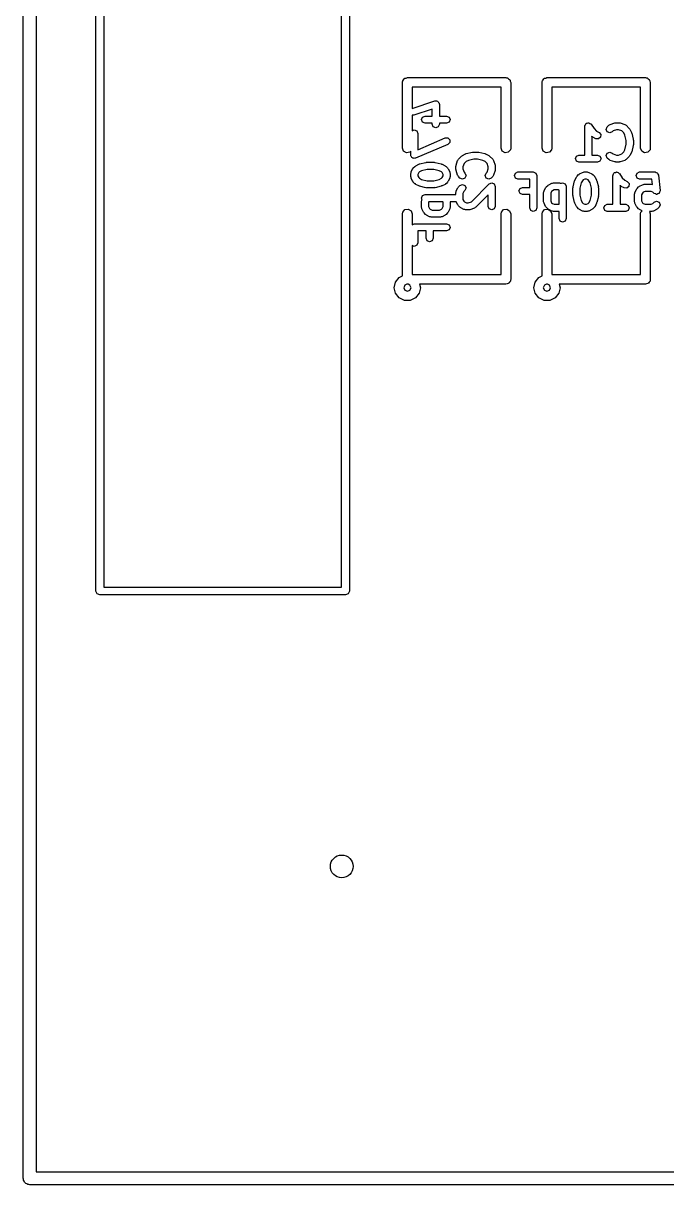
# Model space of a CAD drawing. Extents: x -0.01 to 1.59, y 0.01 to 1.19.
# Drawn here: x 0.006 to 0.398, y 0.006 to 0.714 of the extents above; entities that cross this region are included whole.
import ezdxf

# ---------------------------------------------------------------- set-up
doc = ezdxf.new("R2010")
doc.units = 0
doc.header["$MEASUREMENT"] = 0
doc.layers.add('BLACK', color=7, linetype='CONTINUOUS')

msp = doc.modelspace()

# ---------------------------------------------------------------- linework, layer by layer
at = {"layer": 'BLACK', "linetype": 'CONTINUOUS'}
for p, q in [((0.050335, 0.367717), (0.050335, 0.832283)), ((0.055059, 0.829921), (0.055059, 0.370079)), ((0.199941, 0.370079), (0.199941, 0.829921)), ((0.204665, 0.832283), (0.204665, 0.367717)), ((0.006063, 0.01), (0.006063, 0.742529)), ((0.013937, 0.742529), (0.013937, 0.013937)), ((0.237718, 0.679098), (0.238102, 0.679762)), ((0.238102, 0.679762), (0.238352, 0.679853)), ((0.238352, 0.679853), (0.238524, 0.680057)), ((0.238524, 0.680057), (0.239279, 0.68019)), ((0.239279, 0.68019), (0.24, 0.680453)), ((0.24, 0.680453), (0.3, 0.680453)), ((0.3, 0.680453), (0.300384, 0.680385)), ((0.300384, 0.680385), (0.300513, 0.680408)), ((0.300513, 0.680408), (0.300626, 0.680342)), ((0.300626, 0.680342), (0.30101, 0.680275)), ((0.30101, 0.680275), (0.301598, 0.679782)), ((0.301598, 0.679782), (0.302262, 0.679398)), ((0.302262, 0.679398), (0.302353, 0.679148)), ((0.322718, 0.679098), (0.323102, 0.679762)), ((0.323102, 0.679762), (0.323352, 0.679853)), ((0.323352, 0.679853), (0.323524, 0.680057)), ((0.323524, 0.680057), (0.324279, 0.68019)), ((0.324279, 0.68019), (0.325, 0.680453)), ((0.325, 0.680453), (0.385, 0.680453)), ((0.385, 0.680453), (0.385384, 0.680385)), ((0.385384, 0.680385), (0.385513, 0.680408)), ((0.385513, 0.680408), (0.385626, 0.680342)), ((0.385626, 0.680342), (0.38601, 0.680275)), ((0.38601, 0.680275), (0.386598, 0.679782)), ((0.386598, 0.679782), (0.387262, 0.679398)), ((0.387262, 0.679398), (0.387353, 0.679148)), ((0.237047, 0.6775), (0.237115, 0.677884)), ((0.237047, 0.6375), (0.237047, 0.6775)), ((0.237092, 0.678013), (0.237158, 0.678126)), ((0.237115, 0.677884), (0.237092, 0.678013)), ((0.237158, 0.678126), (0.237225, 0.67851)), ((0.237225, 0.67851), (0.237718, 0.679098)), ((0.297047, 0.674547), (0.242953, 0.674547)), ((0.242953, 0.674547), (0.242953, 0.661721)), ((0.297047, 0.6375), (0.297047, 0.674547)), ((0.302353, 0.679148), (0.302557, 0.678976)), ((0.302557, 0.678976), (0.30269, 0.678221)), ((0.30269, 0.678221), (0.302953, 0.6775)), ((0.302953, 0.6775), (0.302953, 0.6375)), ((0.322047, 0.6775), (0.322115, 0.677884)), ((0.322047, 0.6375), (0.322047, 0.6775)), ((0.322092, 0.678013), (0.322158, 0.678126)), ((0.322115, 0.677884), (0.322092, 0.678013)), ((0.322158, 0.678126), (0.322225, 0.67851)), ((0.322225, 0.67851), (0.322718, 0.679098)), ((0.382047, 0.674547), (0.327953, 0.674547)), ((0.327953, 0.674547), (0.327953, 0.6375)), ((0.382047, 0.6375), (0.382047, 0.674547)), ((0.387353, 0.679148), (0.387557, 0.678976)), ((0.387557, 0.678976), (0.38769, 0.678221)), ((0.38769, 0.678221), (0.387953, 0.6775)), ((0.387953, 0.6775), (0.387953, 0.6375)), ((0.242953, 0.661721), (0.256643, 0.666285)), ((0.256643, 0.666285), (0.256996, 0.66626)), ((0.256996, 0.66626), (0.257323, 0.666395)), ((0.257323, 0.666395), (0.257786, 0.666204)), ((0.257786, 0.666204), (0.258285, 0.666168)), ((0.258285, 0.666168), (0.258517, 0.665901)), ((0.258517, 0.665901), (0.258844, 0.665766)), ((0.258844, 0.665766), (0.259035, 0.665303)), ((0.259035, 0.665303), (0.259363, 0.664925)), ((0.255173, 0.661262), (0.243932, 0.657515)), ((0.255173, 0.657014), (0.255173, 0.661262)), ((0.259363, 0.664925), (0.259338, 0.664572)), ((0.259338, 0.664572), (0.259473, 0.664245)), ((0.259473, 0.664245), (0.259473, 0.657014)), ((0.243932, 0.657515), (0.242953, 0.657585)), ((0.242953, 0.657585), (0.242953, 0.648059)), ((0.248607, 0.654864), (0.249236, 0.656385)), ((0.249236, 0.653344), (0.248607, 0.654864)), ((0.249236, 0.656385), (0.250757, 0.657014)), ((0.250757, 0.652714), (0.249236, 0.653344)), ((0.250757, 0.657014), (0.255173, 0.657014)), ((0.255173, 0.652714), (0.250757, 0.652714)), ((0.255173, 0.65205), (0.255173, 0.652714)), ((0.255803, 0.65053), (0.255173, 0.65205)), ((0.259473, 0.65205), (0.258844, 0.65053)), ((0.259473, 0.657014), (0.26389, 0.657014)), ((0.26389, 0.652714), (0.259473, 0.652714)), ((0.259473, 0.652714), (0.259473, 0.65205)), ((0.26389, 0.657014), (0.26541, 0.656385)), ((0.26541, 0.653344), (0.26389, 0.652714)), ((0.26541, 0.656385), (0.26604, 0.654864)), ((0.26604, 0.654864), (0.26541, 0.653344)), ((0.348, 0.65081), (0.348085, 0.651015)), ((0.348042, 0.651232), (0.34839, 0.651752)), ((0.348085, 0.651015), (0.348042, 0.651232)), ((0.34839, 0.651752), (0.34863, 0.65233)), ((0.34863, 0.65233), (0.348834, 0.652415)), ((0.348834, 0.652415), (0.348957, 0.652599)), ((0.348957, 0.652599), (0.349571, 0.65272)), ((0.349571, 0.65272), (0.35015, 0.65296)), ((0.35015, 0.65296), (0.350354, 0.652875)), ((0.350354, 0.652875), (0.350572, 0.652918)), ((0.350572, 0.652918), (0.351092, 0.65257)), ((0.351092, 0.65257), (0.35167, 0.65233)), ((0.35167, 0.65233), (0.351755, 0.652126)), ((0.351755, 0.652126), (0.351939, 0.652003)), ((0.351939, 0.652003), (0.353697, 0.649365)), ((0.361763, 0.650454), (0.362701, 0.651392)), ((0.362701, 0.651392), (0.363163, 0.651584)), ((0.363163, 0.651584), (0.363541, 0.651912)), ((0.363541, 0.651912), (0.366356, 0.65285)), ((0.366356, 0.65285), (0.366709, 0.652825)), ((0.366709, 0.652825), (0.367036, 0.65296)), ((0.367036, 0.65296), (0.368912, 0.65296)), ((0.368912, 0.65296), (0.369239, 0.652825)), ((0.369239, 0.652825), (0.369592, 0.65285)), ((0.369592, 0.65285), (0.372406, 0.651912)), ((0.372406, 0.651912), (0.372784, 0.651584)), ((0.372784, 0.651584), (0.373246, 0.651392)), ((0.373246, 0.651392), (0.375123, 0.649516)), ((0.242953, 0.648059), (0.24419, 0.648571)), ((0.24419, 0.648571), (0.24571, 0.647942)), ((0.24571, 0.647942), (0.24634, 0.646421)), ((0.24634, 0.646421), (0.24634, 0.636549)), ((0.257323, 0.6499), (0.255803, 0.65053)), ((0.258844, 0.65053), (0.257323, 0.6499)), ((0.348, 0.63326), (0.348, 0.65081)), ((0.352382, 0.644599), (0.3523, 0.644681)), ((0.3523, 0.644681), (0.3523, 0.63326)), ((0.352709, 0.644464), (0.352382, 0.644599)), ((0.352941, 0.644197), (0.352709, 0.644464)), ((0.354817, 0.643258), (0.352941, 0.644197)), ((0.353697, 0.649365), (0.355176, 0.647887)), ((0.355176, 0.647887), (0.35674, 0.647104)), ((0.357702, 0.64422), (0.356458, 0.643142)), ((0.35674, 0.647104), (0.357818, 0.645861)), ((0.357818, 0.645861), (0.357702, 0.64422)), ((0.361133, 0.648934), (0.361763, 0.650454)), ((0.361763, 0.647414), (0.361133, 0.648934)), ((0.363283, 0.646784), (0.361763, 0.647414)), ((0.364804, 0.647414), (0.363283, 0.646784)), ((0.365383, 0.647993), (0.364804, 0.647414)), ((0.367385, 0.64866), (0.365383, 0.647993)), ((0.368563, 0.64866), (0.367385, 0.64866)), ((0.370565, 0.647993), (0.368563, 0.64866)), ((0.371835, 0.646722), (0.370565, 0.647993)), ((0.372512, 0.645369), (0.371835, 0.646722)), ((0.373329, 0.642102), (0.372512, 0.645369)), ((0.375123, 0.649516), (0.375258, 0.649189)), ((0.375258, 0.649189), (0.375525, 0.648957)), ((0.375525, 0.648957), (0.376463, 0.647081)), ((0.376463, 0.647081), (0.376481, 0.646837)), ((0.376481, 0.646837), (0.376626, 0.646641)), ((0.376626, 0.646641), (0.377564, 0.642889)), ((0.237738, 0.635602), (0.237047, 0.6375)), ((0.264737, 0.639755), (0.245037, 0.631312)), ((0.24634, 0.636549), (0.263043, 0.643707)), ((0.263043, 0.643707), (0.264688, 0.643727)), ((0.264688, 0.643727), (0.265866, 0.642578)), ((0.265886, 0.640932), (0.264737, 0.639755)), ((0.265866, 0.642578), (0.265886, 0.640932)), ((0.297738, 0.635602), (0.297047, 0.6375)), ((0.302953, 0.6375), (0.302775, 0.63649)), ((0.322738, 0.635602), (0.322047, 0.6375)), ((0.327953, 0.6375), (0.327775, 0.63649)), ((0.356458, 0.643142), (0.354817, 0.643258)), ((0.372512, 0.636551), (0.373329, 0.639818)), ((0.373329, 0.639818), (0.373329, 0.642102)), ((0.377564, 0.639031), (0.376626, 0.635279)), ((0.377564, 0.642889), (0.377524, 0.642619)), ((0.377524, 0.642619), (0.377629, 0.642367)), ((0.377629, 0.639553), (0.377524, 0.639301)), ((0.377524, 0.639301), (0.377564, 0.639031)), ((0.377629, 0.642367), (0.377629, 0.639553)), ((0.382738, 0.635602), (0.382047, 0.6375)), ((0.387953, 0.6375), (0.387775, 0.63649)), ((0.239487, 0.634592), (0.237738, 0.635602)), ((0.241476, 0.634943), (0.239487, 0.634592)), ((0.24204, 0.635614), (0.241476, 0.634943)), ((0.24204, 0.633288), (0.24204, 0.635614)), ((0.242208, 0.632881), (0.24204, 0.633288)), ((0.242214, 0.632441), (0.242208, 0.632881)), ((0.242511, 0.632151), (0.242214, 0.632441)), ((0.24267, 0.631768), (0.242511, 0.632151)), ((0.243076, 0.631599), (0.24267, 0.631768)), ((0.243391, 0.631292), (0.243076, 0.631599)), ((0.243806, 0.631297), (0.243391, 0.631292)), ((0.24419, 0.631138), (0.243806, 0.631297)), ((0.244597, 0.631307), (0.24419, 0.631138)), ((0.245037, 0.631312), (0.244597, 0.631307)), ((0.26965, 0.627092), (0.270588, 0.629906)), ((0.270588, 0.629906), (0.270916, 0.630284)), ((0.270916, 0.630284), (0.271108, 0.630746)), ((0.271108, 0.630746), (0.272984, 0.632623)), ((0.272984, 0.632623), (0.273311, 0.632758)), ((0.273311, 0.632758), (0.273543, 0.633025)), ((0.273543, 0.633025), (0.275419, 0.633964)), ((0.275419, 0.633964), (0.275663, 0.633981)), ((0.275663, 0.633981), (0.275859, 0.634126)), ((0.277131, 0.630012), (0.275778, 0.629335)), ((0.275859, 0.634126), (0.279611, 0.635064)), ((0.280398, 0.630829), (0.277131, 0.630012)), ((0.279611, 0.635064), (0.279881, 0.635024)), ((0.279881, 0.635024), (0.280133, 0.635129)), ((0.280133, 0.635129), (0.282947, 0.635129)), ((0.282683, 0.630829), (0.280398, 0.630829)), ((0.285949, 0.630012), (0.282683, 0.630829)), ((0.282947, 0.635129), (0.283199, 0.635024)), ((0.283199, 0.635024), (0.283469, 0.635064)), ((0.283469, 0.635064), (0.287221, 0.634126)), ((0.287302, 0.629335), (0.285949, 0.630012)), ((0.287221, 0.634126), (0.287417, 0.633981)), ((0.287417, 0.633981), (0.287661, 0.633964)), ((0.287661, 0.633964), (0.289537, 0.633025)), ((0.289537, 0.633025), (0.289769, 0.632758)), ((0.289769, 0.632758), (0.290096, 0.632623)), ((0.290096, 0.632623), (0.291972, 0.630747)), ((0.291972, 0.630747), (0.292164, 0.630284)), ((0.292164, 0.630284), (0.292492, 0.629906)), ((0.292492, 0.629906), (0.29343, 0.627092)), ((0.299487, 0.634592), (0.297738, 0.635602)), ((0.301476, 0.634943), (0.299487, 0.634592)), ((0.302775, 0.63649), (0.301476, 0.634943)), ((0.324487, 0.634592), (0.322738, 0.635602)), ((0.326476, 0.634943), (0.324487, 0.634592)), ((0.327775, 0.63649), (0.326476, 0.634943)), ((0.342371, 0.63111), (0.343001, 0.63263)), ((0.343001, 0.62959), (0.342371, 0.63111)), ((0.343001, 0.63263), (0.344521, 0.63326)), ((0.344521, 0.63326), (0.348, 0.63326)), ((0.3523, 0.63326), (0.355779, 0.63326)), ((0.355779, 0.63326), (0.357299, 0.63263)), ((0.357299, 0.63263), (0.357929, 0.63111)), ((0.357929, 0.63111), (0.357299, 0.62959)), ((0.361133, 0.632986), (0.361763, 0.634506)), ((0.361763, 0.631466), (0.361133, 0.632986)), ((0.361763, 0.634506), (0.363283, 0.635136)), ((0.362701, 0.630528), (0.361763, 0.631466)), ((0.363163, 0.630336), (0.362701, 0.630528)), ((0.363542, 0.630008), (0.363163, 0.630336)), ((0.363283, 0.635136), (0.364804, 0.634506)), ((0.366356, 0.62907), (0.363542, 0.630008)), ((0.364804, 0.634506), (0.365383, 0.633927)), ((0.365383, 0.633927), (0.367385, 0.63326)), ((0.367385, 0.63326), (0.368563, 0.63326)), ((0.368563, 0.63326), (0.370565, 0.633927)), ((0.372406, 0.630008), (0.369592, 0.62907)), ((0.370565, 0.633927), (0.371835, 0.635198)), ((0.371835, 0.635198), (0.372512, 0.636551)), ((0.372784, 0.630336), (0.372406, 0.630008)), ((0.373246, 0.630528), (0.372784, 0.630336)), ((0.375123, 0.632404), (0.373246, 0.630528)), ((0.375258, 0.632731), (0.375123, 0.632404)), ((0.375525, 0.632963), (0.375258, 0.632731)), ((0.376463, 0.634839), (0.375525, 0.632963)), ((0.376481, 0.635083), (0.376463, 0.634839)), ((0.376626, 0.635279), (0.376481, 0.635083)), ((0.384487, 0.634592), (0.382738, 0.635602)), ((0.386476, 0.634943), (0.384487, 0.634592)), ((0.387775, 0.63649), (0.386476, 0.634943)), ((0.242231, 0.622493), (0.242267, 0.622993)), ((0.242267, 0.622993), (0.243205, 0.624869)), ((0.243205, 0.624869), (0.243472, 0.625101)), ((0.243472, 0.625101), (0.243608, 0.625427)), ((0.243608, 0.625427), (0.244546, 0.626366)), ((0.244546, 0.626366), (0.244873, 0.626501)), ((0.244873, 0.626501), (0.245105, 0.626768)), ((0.245105, 0.626768), (0.246981, 0.627706)), ((0.246895, 0.622634), (0.24634, 0.621523)), ((0.24734, 0.623078), (0.246895, 0.622634)), ((0.246981, 0.627706), (0.247225, 0.627724)), ((0.247225, 0.627724), (0.247421, 0.627869)), ((0.248693, 0.623755), (0.24734, 0.623078)), ((0.247421, 0.627869), (0.251173, 0.628807)), ((0.251959, 0.624571), (0.248693, 0.623755)), ((0.251173, 0.628807), (0.251443, 0.628767)), ((0.251443, 0.628767), (0.251695, 0.628871)), ((0.251695, 0.628871), (0.256385, 0.628871)), ((0.256121, 0.624571), (0.251959, 0.624571)), ((0.259387, 0.623755), (0.256121, 0.624571)), ((0.256385, 0.628871), (0.256637, 0.628767)), ((0.256637, 0.628767), (0.256907, 0.628807)), ((0.256907, 0.628807), (0.260659, 0.627869)), ((0.26074, 0.623078), (0.259387, 0.623755)), ((0.260659, 0.627869), (0.260855, 0.627724)), ((0.261185, 0.622634), (0.26074, 0.623078)), ((0.260855, 0.627724), (0.261099, 0.627706)), ((0.261099, 0.627706), (0.262975, 0.626768)), ((0.26174, 0.621523), (0.261185, 0.622634)), ((0.262975, 0.626768), (0.263207, 0.626501)), ((0.263207, 0.626501), (0.263534, 0.626366)), ((0.263534, 0.626366), (0.264472, 0.625427)), ((0.264472, 0.625427), (0.264608, 0.625101)), ((0.264608, 0.625101), (0.264875, 0.624869)), ((0.264875, 0.624869), (0.265813, 0.622992)), ((0.265813, 0.622992), (0.265848, 0.622493)), ((0.26954, 0.626412), (0.269675, 0.626739)), ((0.26954, 0.624536), (0.26954, 0.626412)), ((0.269675, 0.624209), (0.26954, 0.624536)), ((0.269675, 0.626739), (0.26965, 0.627092)), ((0.26965, 0.623856), (0.269675, 0.624209)), ((0.270588, 0.621042), (0.26965, 0.623856)), ((0.274507, 0.628065), (0.27384, 0.626063)), ((0.27384, 0.626063), (0.27384, 0.624885)), ((0.27384, 0.624885), (0.274507, 0.622883)), ((0.275778, 0.629335), (0.274507, 0.628065)), ((0.274507, 0.622883), (0.275086, 0.622304)), ((0.288573, 0.628065), (0.287302, 0.629335)), ((0.287994, 0.622304), (0.288573, 0.622883)), ((0.28924, 0.626063), (0.288573, 0.628065)), ((0.288573, 0.622883), (0.28924, 0.624885)), ((0.28924, 0.624885), (0.28924, 0.626063)), ((0.29343, 0.623856), (0.292492, 0.621042)), ((0.29343, 0.627092), (0.293405, 0.626739)), ((0.293405, 0.626739), (0.29354, 0.626412)), ((0.29354, 0.624536), (0.293405, 0.624209)), ((0.293405, 0.624209), (0.29343, 0.623856)), ((0.29354, 0.626412), (0.29354, 0.624536)), ((0.305796, 0.62233), (0.307317, 0.62296)), ((0.307317, 0.62296), (0.316698, 0.62296)), ((0.316698, 0.62296), (0.318218, 0.62233)), ((0.344521, 0.62896), (0.343001, 0.62959)), ((0.35015, 0.62896), (0.344521, 0.62896)), ((0.344817, 0.621795), (0.346693, 0.622733)), ((0.346693, 0.622733), (0.347192, 0.622769)), ((0.347192, 0.622769), (0.347655, 0.62296)), ((0.347655, 0.62296), (0.349531, 0.62296)), ((0.349531, 0.62296), (0.349993, 0.622769)), ((0.349993, 0.622769), (0.350492, 0.622733)), ((0.355779, 0.62896), (0.35015, 0.62896)), ((0.350492, 0.622733), (0.352369, 0.621795)), ((0.357299, 0.62959), (0.355779, 0.62896)), ((0.366162, 0.622599), (0.366776, 0.62272)), ((0.366709, 0.629095), (0.366356, 0.62907)), ((0.367036, 0.62896), (0.366709, 0.629095)), ((0.366776, 0.62272), (0.367355, 0.62296)), ((0.368912, 0.62896), (0.367036, 0.62896)), ((0.367355, 0.62296), (0.367559, 0.622875)), ((0.367559, 0.622875), (0.367776, 0.622918)), ((0.367776, 0.622918), (0.368296, 0.62257)), ((0.369239, 0.629095), (0.368912, 0.62896)), ((0.369592, 0.62907), (0.369239, 0.629095)), ((0.379906, 0.62233), (0.381426, 0.62296)), ((0.381426, 0.62296), (0.390807, 0.62296)), ((0.390807, 0.62296), (0.391476, 0.622683)), ((0.391476, 0.622683), (0.392169, 0.622474)), ((0.24204, 0.622031), (0.242231, 0.622493)), ((0.24204, 0.620155), (0.24204, 0.622031)), ((0.242231, 0.619692), (0.24204, 0.620155)), ((0.242267, 0.619193), (0.242231, 0.619692)), ((0.243205, 0.617317), (0.242267, 0.619193)), ((0.243472, 0.617085), (0.243205, 0.617317)), ((0.243608, 0.616758), (0.243472, 0.617085)), ((0.244546, 0.61582), (0.243608, 0.616758)), ((0.244873, 0.615685), (0.244546, 0.61582)), ((0.245105, 0.615417), (0.244873, 0.615685)), ((0.24634, 0.621523), (0.24634, 0.620662)), ((0.24634, 0.620662), (0.246895, 0.619552)), ((0.246895, 0.619552), (0.24734, 0.619108)), ((0.24734, 0.619108), (0.248693, 0.618431)), ((0.248693, 0.618431), (0.251959, 0.617614)), ((0.251959, 0.617614), (0.25612, 0.617614)), ((0.25612, 0.617614), (0.259387, 0.618431)), ((0.259387, 0.618431), (0.26074, 0.619108)), ((0.26074, 0.619108), (0.261185, 0.619552)), ((0.261185, 0.619552), (0.26174, 0.620662)), ((0.26174, 0.620662), (0.26174, 0.621523)), ((0.263207, 0.615685), (0.262975, 0.615417)), ((0.263534, 0.61582), (0.263207, 0.615685)), ((0.264472, 0.616758), (0.263534, 0.61582)), ((0.264608, 0.617085), (0.264472, 0.616758)), ((0.264875, 0.617317), (0.264608, 0.617085)), ((0.265813, 0.619193), (0.264875, 0.617317)), ((0.265848, 0.619692), (0.265813, 0.619193)), ((0.265848, 0.622493), (0.26604, 0.622031)), ((0.26604, 0.620155), (0.265848, 0.619692)), ((0.26604, 0.622031), (0.26604, 0.620155)), ((0.270916, 0.620664), (0.270588, 0.621042)), ((0.271108, 0.620201), (0.270916, 0.620664)), ((0.272046, 0.619263), (0.271108, 0.620201)), ((0.273566, 0.618633), (0.272046, 0.619263)), ((0.275086, 0.619263), (0.273566, 0.618633)), ((0.275086, 0.622304), (0.275716, 0.620783)), ((0.275716, 0.620783), (0.275086, 0.619263)), ((0.278971, 0.604839), (0.28987, 0.615737)), ((0.287364, 0.620783), (0.287994, 0.622304)), ((0.287994, 0.619263), (0.287364, 0.620783)), ((0.289514, 0.618633), (0.287994, 0.619263)), ((0.291034, 0.619263), (0.289514, 0.618633)), ((0.28987, 0.615737), (0.29139, 0.616367)), ((0.291972, 0.620201), (0.291034, 0.619263)), ((0.29139, 0.616367), (0.29291, 0.615737)), ((0.292164, 0.620664), (0.291972, 0.620201)), ((0.292492, 0.621042), (0.292164, 0.620664)), ((0.29291, 0.615737), (0.29354, 0.614217)), ((0.305167, 0.62081), (0.305796, 0.62233)), ((0.305796, 0.61929), (0.305167, 0.62081)), ((0.307317, 0.61866), (0.305796, 0.61929)), ((0.314548, 0.61866), (0.307317, 0.61866)), ((0.314548, 0.613579), (0.314548, 0.61866)), ((0.318218, 0.62233), (0.318848, 0.62081)), ((0.318848, 0.62081), (0.318848, 0.60111)), ((0.326055, 0.615228), (0.327931, 0.616166)), ((0.327931, 0.616166), (0.328431, 0.616202)), ((0.328431, 0.616202), (0.328893, 0.616393)), ((0.328893, 0.616393), (0.332645, 0.616393)), ((0.332645, 0.616393), (0.333108, 0.616202)), ((0.333108, 0.616202), (0.333607, 0.616166)), ((0.333607, 0.616166), (0.333773, 0.616083)), ((0.333773, 0.616083), (0.334521, 0.616393)), ((0.334521, 0.616393), (0.336042, 0.615764)), ((0.336042, 0.615764), (0.336671, 0.614243)), ((0.340878, 0.613827), (0.341817, 0.617579)), ((0.341817, 0.617579), (0.341962, 0.617775)), ((0.341962, 0.617775), (0.341979, 0.618019)), ((0.341979, 0.618019), (0.342917, 0.619895)), ((0.342917, 0.619895), (0.343185, 0.620127)), ((0.343185, 0.620127), (0.34332, 0.620454)), ((0.34332, 0.620454), (0.344258, 0.621392)), ((0.344258, 0.621392), (0.344585, 0.621528)), ((0.344585, 0.621528), (0.344817, 0.621795)), ((0.345931, 0.616307), (0.345114, 0.613041)), ((0.346607, 0.61766), (0.345931, 0.616307)), ((0.347052, 0.618105), (0.346607, 0.61766)), ((0.348162, 0.61866), (0.347052, 0.618105)), ((0.349023, 0.61866), (0.348162, 0.61866)), ((0.350134, 0.618105), (0.349023, 0.61866)), ((0.350578, 0.61766), (0.350134, 0.618105)), ((0.351255, 0.616307), (0.350578, 0.61766)), ((0.352071, 0.613041), (0.351255, 0.616307)), ((0.352369, 0.621795), (0.3526, 0.621528)), ((0.3526, 0.621528), (0.352927, 0.621392)), ((0.352927, 0.621392), (0.353865, 0.620454)), ((0.353865, 0.620454), (0.354001, 0.620127)), ((0.354001, 0.620127), (0.354268, 0.619895)), ((0.354268, 0.619895), (0.355206, 0.618019)), ((0.355206, 0.618019), (0.355224, 0.617775)), ((0.355224, 0.617775), (0.355369, 0.617579)), ((0.355369, 0.617579), (0.356307, 0.613827)), ((0.365205, 0.62081), (0.365289, 0.621015)), ((0.365205, 0.60326), (0.365205, 0.62081)), ((0.365246, 0.621232), (0.365595, 0.621752)), ((0.365289, 0.621015), (0.365246, 0.621232)), ((0.365595, 0.621752), (0.365834, 0.62233)), ((0.365834, 0.62233), (0.366039, 0.622415)), ((0.366039, 0.622415), (0.366162, 0.622599)), ((0.368296, 0.62257), (0.368875, 0.62233)), ((0.368875, 0.62233), (0.36896, 0.622126)), ((0.36896, 0.622126), (0.369144, 0.622003)), ((0.369144, 0.622003), (0.370902, 0.619365)), ((0.370902, 0.619365), (0.372381, 0.617887)), ((0.372381, 0.617887), (0.373945, 0.617104)), ((0.373945, 0.617104), (0.375023, 0.615861)), ((0.375023, 0.615861), (0.374906, 0.61422)), ((0.379276, 0.62081), (0.379906, 0.62233)), ((0.379906, 0.61929), (0.379276, 0.62081)), ((0.381426, 0.61866), (0.379906, 0.61929)), ((0.388861, 0.61866), (0.381426, 0.61866)), ((0.389193, 0.615347), (0.388861, 0.61866)), ((0.392169, 0.622474), (0.392222, 0.622374)), ((0.392222, 0.622374), (0.392327, 0.62233)), ((0.392327, 0.62233), (0.392604, 0.621662)), ((0.392604, 0.621662), (0.392946, 0.621024)), ((0.392946, 0.621024), (0.393885, 0.611643)), ((0.246981, 0.614479), (0.245105, 0.615417)), ((0.247225, 0.614462), (0.246981, 0.614479)), ((0.247421, 0.614317), (0.247225, 0.614462)), ((0.251173, 0.613379), (0.247421, 0.614317)), ((0.248607, 0.607021), (0.249236, 0.608542)), ((0.249236, 0.608542), (0.250757, 0.609171)), ((0.250757, 0.609171), (0.26954, 0.609171)), ((0.251443, 0.613419), (0.251173, 0.613379)), ((0.251695, 0.613314), (0.251443, 0.613419)), ((0.256385, 0.613314), (0.251695, 0.613314)), ((0.256637, 0.613419), (0.256385, 0.613314)), ((0.256907, 0.613379), (0.256637, 0.613419)), ((0.260659, 0.614317), (0.256907, 0.613379)), ((0.260855, 0.614462), (0.260659, 0.614317)), ((0.261099, 0.614479), (0.260855, 0.614462)), ((0.262975, 0.615417), (0.261099, 0.614479)), ((0.26954, 0.610464), (0.269731, 0.610927)), ((0.26954, 0.609171), (0.26954, 0.610464)), ((0.269731, 0.610927), (0.269767, 0.611426)), ((0.269767, 0.611426), (0.270705, 0.613302)), ((0.270705, 0.613302), (0.270972, 0.613534)), ((0.270972, 0.613534), (0.271108, 0.613861)), ((0.271108, 0.613861), (0.272046, 0.614799)), ((0.272046, 0.614799), (0.273566, 0.615429)), ((0.273566, 0.615429), (0.275086, 0.614799)), ((0.274395, 0.611067), (0.27384, 0.609957)), ((0.27384, 0.609957), (0.27384, 0.606281)), ((0.275086, 0.611758), (0.274395, 0.611067)), ((0.275086, 0.614799), (0.275716, 0.613279)), ((0.275716, 0.613279), (0.275086, 0.611758)), ((0.28924, 0.609026), (0.281653, 0.601439)), ((0.28924, 0.602021), (0.28924, 0.609026)), ((0.29354, 0.614217), (0.29354, 0.602021)), ((0.307981, 0.611429), (0.308611, 0.612949)), ((0.308611, 0.609909), (0.307981, 0.611429)), ((0.308611, 0.612949), (0.310131, 0.613579)), ((0.310131, 0.609279), (0.308611, 0.609909)), ((0.310131, 0.613579), (0.314548, 0.613579)), ((0.314548, 0.609279), (0.310131, 0.609279)), ((0.314548, 0.60111), (0.314548, 0.609279)), ((0.32299, 0.610491), (0.323182, 0.610953)), ((0.32299, 0.604862), (0.32299, 0.610491)), ((0.323182, 0.610953), (0.323217, 0.611453)), ((0.323217, 0.611453), (0.324156, 0.613329)), ((0.324156, 0.613329), (0.324423, 0.613561)), ((0.324423, 0.613561), (0.324558, 0.613887)), ((0.324558, 0.613887), (0.325496, 0.614826)), ((0.325496, 0.614826), (0.325823, 0.614961)), ((0.325823, 0.614961), (0.326055, 0.615228)), ((0.327846, 0.611094), (0.32729, 0.609983)), ((0.32729, 0.609983), (0.32729, 0.60537)), ((0.32829, 0.611538), (0.327846, 0.611094)), ((0.3294, 0.612093), (0.32829, 0.611538)), ((0.332138, 0.612093), (0.3294, 0.612093)), ((0.332371, 0.611977), (0.332138, 0.612093)), ((0.332371, 0.603377), (0.332371, 0.611977)), ((0.336671, 0.614243), (0.336671, 0.594543)), ((0.340814, 0.613305), (0.340919, 0.613557)), ((0.340814, 0.608615), (0.340814, 0.613305)), ((0.340919, 0.608363), (0.340814, 0.608615)), ((0.340919, 0.613557), (0.340878, 0.613827)), ((0.345114, 0.613041), (0.345114, 0.60888)), ((0.345114, 0.60888), (0.345931, 0.605613)), ((0.351255, 0.605613), (0.352071, 0.60888)), ((0.352071, 0.60888), (0.352071, 0.613041)), ((0.356307, 0.613827), (0.356267, 0.613557)), ((0.356267, 0.613557), (0.356371, 0.613305)), ((0.356371, 0.608615), (0.356267, 0.608363)), ((0.356371, 0.613305), (0.356371, 0.608615)), ((0.369587, 0.614599), (0.369505, 0.614681)), ((0.369505, 0.614681), (0.369505, 0.60326)), ((0.369914, 0.614464), (0.369587, 0.614599)), ((0.370146, 0.614197), (0.369914, 0.614464)), ((0.372022, 0.613258), (0.370146, 0.614197)), ((0.373663, 0.613142), (0.372022, 0.613258)), ((0.374906, 0.61422), (0.373663, 0.613142)), ((0.378338, 0.609553), (0.37853, 0.610015)), ((0.378338, 0.604862), (0.378338, 0.609553)), ((0.37853, 0.610015), (0.378565, 0.610514)), ((0.378565, 0.610514), (0.379503, 0.612391)), ((0.379503, 0.612391), (0.37977, 0.612623)), ((0.37977, 0.612623), (0.379906, 0.612949)), ((0.379906, 0.612949), (0.380844, 0.613887)), ((0.380844, 0.613887), (0.381171, 0.614023)), ((0.381171, 0.614023), (0.381403, 0.61429)), ((0.381403, 0.61429), (0.383279, 0.615228)), ((0.383193, 0.610156), (0.382638, 0.609045)), ((0.382638, 0.609045), (0.382638, 0.60537)), ((0.383638, 0.6106), (0.383193, 0.610156)), ((0.383279, 0.615228), (0.383778, 0.615264)), ((0.384748, 0.611155), (0.383638, 0.6106)), ((0.383778, 0.615264), (0.38424, 0.615455)), ((0.38424, 0.615455), (0.388931, 0.615455)), ((0.388423, 0.611155), (0.384748, 0.611155)), ((0.389534, 0.6106), (0.388423, 0.611155)), ((0.388931, 0.615455), (0.389193, 0.615347)), ((0.390225, 0.609909), (0.389534, 0.6106)), ((0.39033, 0.609865), (0.390225, 0.609909)), ((0.390384, 0.609765), (0.39033, 0.609865)), ((0.391076, 0.609556), (0.390384, 0.609765)), ((0.391745, 0.609279), (0.391076, 0.609556)), ((0.39185, 0.609323), (0.391745, 0.609279)), ((0.391959, 0.60929), (0.39185, 0.609323)), ((0.392597, 0.609632), (0.391959, 0.60929)), ((0.393266, 0.609909), (0.392597, 0.609632)), ((0.393309, 0.610014), (0.393266, 0.609909)), ((0.393409, 0.610068), (0.393309, 0.610014)), ((0.393618, 0.610761), (0.393409, 0.610068)), ((0.393895, 0.611429), (0.393618, 0.610761)), ((0.393885, 0.611643), (0.393852, 0.611534)), ((0.393852, 0.611534), (0.393895, 0.611429)), ((0.248917, 0.606273), (0.248607, 0.607021)), ((0.248607, 0.605145), (0.248798, 0.605608)), ((0.248607, 0.601393), (0.248607, 0.605145)), ((0.248798, 0.600931), (0.248607, 0.601393)), ((0.248798, 0.605608), (0.248834, 0.606107)), ((0.248834, 0.606107), (0.248917, 0.606273)), ((0.253023, 0.604871), (0.252907, 0.604638)), ((0.252907, 0.604638), (0.252907, 0.6019)), ((0.252907, 0.6019), (0.253462, 0.60079)), ((0.261623, 0.604871), (0.253023, 0.604871)), ((0.261185, 0.60079), (0.26174, 0.6019)), ((0.26174, 0.604638), (0.261623, 0.604871)), ((0.26174, 0.6019), (0.26174, 0.604638)), ((0.26604, 0.601393), (0.265848, 0.600931)), ((0.269763, 0.604871), (0.26604, 0.604871)), ((0.26604, 0.604871), (0.26604, 0.601393)), ((0.269767, 0.604812), (0.269763, 0.604871)), ((0.270705, 0.602936), (0.269767, 0.604812)), ((0.270972, 0.602704), (0.270705, 0.602936)), ((0.271108, 0.602377), (0.270972, 0.602704)), ((0.272046, 0.601439), (0.271108, 0.602377)), ((0.272373, 0.601304), (0.272046, 0.601439)), ((0.27384, 0.606281), (0.274395, 0.605171)), ((0.274395, 0.605171), (0.27484, 0.604727)), ((0.27484, 0.604727), (0.27595, 0.604171)), ((0.27595, 0.604171), (0.27697, 0.604171)), ((0.27697, 0.604171), (0.278971, 0.604839)), ((0.281653, 0.601439), (0.281191, 0.601248)), ((0.28987, 0.600501), (0.28924, 0.602021)), ((0.29354, 0.602021), (0.29291, 0.600501)), ((0.323182, 0.6044), (0.32299, 0.604862)), ((0.323217, 0.603901), (0.323182, 0.6044)), ((0.324156, 0.602025), (0.323217, 0.603901)), ((0.324423, 0.601793), (0.324156, 0.602025)), ((0.324558, 0.601466), (0.324423, 0.601793)), ((0.325496, 0.600528), (0.324558, 0.601466)), ((0.32729, 0.60537), (0.327846, 0.60426)), ((0.327846, 0.60426), (0.32829, 0.603815)), ((0.32829, 0.603815), (0.3294, 0.60326)), ((0.3294, 0.60326), (0.332138, 0.60326)), ((0.332138, 0.60326), (0.332371, 0.603377)), ((0.340878, 0.608093), (0.340919, 0.608363)), ((0.341817, 0.604341), (0.340878, 0.608093)), ((0.341962, 0.604145), (0.341817, 0.604341)), ((0.341979, 0.603901), (0.341962, 0.604145)), ((0.342917, 0.602025), (0.341979, 0.603901)), ((0.343185, 0.601793), (0.342917, 0.602025)), ((0.34332, 0.601466), (0.343185, 0.601793)), ((0.344258, 0.600528), (0.34332, 0.601466)), ((0.345931, 0.605613), (0.346607, 0.60426)), ((0.346607, 0.60426), (0.347052, 0.603815)), ((0.347052, 0.603815), (0.348162, 0.60326)), ((0.348162, 0.60326), (0.349023, 0.60326)), ((0.349023, 0.60326), (0.350134, 0.603815)), ((0.350134, 0.603815), (0.350578, 0.60426)), ((0.350578, 0.60426), (0.351255, 0.605613)), ((0.353866, 0.601466), (0.352927, 0.600528)), ((0.354001, 0.601793), (0.353866, 0.601466)), ((0.354268, 0.602025), (0.354001, 0.601793)), ((0.355206, 0.603901), (0.354268, 0.602025)), ((0.355224, 0.604145), (0.355206, 0.603901)), ((0.355369, 0.604341), (0.355224, 0.604145)), ((0.356307, 0.608093), (0.355369, 0.604341)), ((0.356267, 0.608363), (0.356307, 0.608093)), ((0.359576, 0.60111), (0.360206, 0.60263)), ((0.360206, 0.60263), (0.361726, 0.60326)), ((0.361726, 0.60326), (0.365205, 0.60326)), ((0.369505, 0.60326), (0.372983, 0.60326)), ((0.372983, 0.60326), (0.374504, 0.60263)), ((0.374504, 0.60263), (0.375133, 0.60111)), ((0.37853, 0.6044), (0.378338, 0.604862)), ((0.378565, 0.603901), (0.37853, 0.6044)), ((0.379503, 0.602025), (0.378565, 0.603901)), ((0.37977, 0.601793), (0.379503, 0.602025)), ((0.379906, 0.601466), (0.37977, 0.601793)), ((0.380844, 0.600528), (0.379906, 0.601466)), ((0.382638, 0.60537), (0.383193, 0.60426)), ((0.383193, 0.60426), (0.383638, 0.603815)), ((0.383638, 0.603815), (0.384748, 0.60326)), ((0.384748, 0.60326), (0.388423, 0.60326)), ((0.388423, 0.60326), (0.389534, 0.603815)), ((0.389534, 0.603815), (0.390225, 0.604506)), ((0.390225, 0.604506), (0.391745, 0.605136)), ((0.391745, 0.605136), (0.393265, 0.604506)), ((0.393265, 0.601466), (0.392327, 0.600528)), ((0.393265, 0.604506), (0.393895, 0.602986)), ((0.393895, 0.602986), (0.393265, 0.601466)), ((0.237047, 0.5975), (0.237225, 0.59851)), ((0.237047, 0.559684), (0.237047, 0.5975)), ((0.237225, 0.59851), (0.238524, 0.600057)), ((0.238524, 0.600057), (0.240513, 0.600408)), ((0.240513, 0.600408), (0.242262, 0.599398)), ((0.242262, 0.599398), (0.242953, 0.5975)), ((0.242953, 0.5975), (0.242953, 0.590835)), ((0.248834, 0.600431), (0.248798, 0.600931)), ((0.249772, 0.598555), (0.248834, 0.600431)), ((0.250039, 0.598323), (0.249772, 0.598555)), ((0.250174, 0.597996), (0.250039, 0.598323)), ((0.251113, 0.597058), (0.250174, 0.597996)), ((0.251439, 0.596923), (0.251113, 0.597058)), ((0.251671, 0.596656), (0.251439, 0.596923)), ((0.253547, 0.595718), (0.251671, 0.596656)), ((0.253462, 0.60079), (0.253906, 0.600346)), ((0.254047, 0.595682), (0.253547, 0.595718)), ((0.253906, 0.600346), (0.255017, 0.599791)), ((0.254509, 0.595491), (0.254047, 0.595682)), ((0.260138, 0.595491), (0.254509, 0.595491)), ((0.255017, 0.599791), (0.25963, 0.599791)), ((0.25963, 0.599791), (0.26074, 0.600346)), ((0.2606, 0.595682), (0.260138, 0.595491)), ((0.261099, 0.595718), (0.2606, 0.595682)), ((0.26074, 0.600346), (0.261185, 0.60079)), ((0.262975, 0.596656), (0.261099, 0.595718)), ((0.263207, 0.596923), (0.262975, 0.596656)), ((0.263534, 0.597058), (0.263207, 0.596923)), ((0.264472, 0.597996), (0.263534, 0.597058)), ((0.264608, 0.598323), (0.264472, 0.597996)), ((0.264875, 0.598555), (0.264608, 0.598323)), ((0.265813, 0.600431), (0.264875, 0.598555)), ((0.265848, 0.600931), (0.265813, 0.600431)), ((0.272605, 0.601036), (0.272373, 0.601304)), ((0.274481, 0.600098), (0.272605, 0.601036)), ((0.27498, 0.600063), (0.274481, 0.600098)), ((0.275442, 0.599871), (0.27498, 0.600063)), ((0.277319, 0.599871), (0.275442, 0.599871)), ((0.277645, 0.600007), (0.277319, 0.599871)), ((0.277998, 0.599982), (0.277645, 0.600007)), ((0.280813, 0.60092), (0.277998, 0.599982)), ((0.281191, 0.601248), (0.280813, 0.60092)), ((0.29139, 0.599871), (0.28987, 0.600501)), ((0.29291, 0.600501), (0.29139, 0.599871)), ((0.297047, 0.5975), (0.297225, 0.59851)), ((0.297047, 0.560453), (0.297047, 0.5975)), ((0.297225, 0.59851), (0.298524, 0.600057)), ((0.298524, 0.600057), (0.300513, 0.600408)), ((0.300513, 0.600408), (0.302262, 0.599398)), ((0.302262, 0.599398), (0.302953, 0.5975)), ((0.302953, 0.5975), (0.302953, 0.5575)), ((0.315177, 0.59959), (0.314548, 0.60111)), ((0.316698, 0.59896), (0.315177, 0.59959)), ((0.318218, 0.59959), (0.316698, 0.59896)), ((0.318848, 0.60111), (0.318218, 0.59959)), ((0.322047, 0.5975), (0.322225, 0.59851)), ((0.322047, 0.559684), (0.322047, 0.5975)), ((0.322225, 0.59851), (0.323524, 0.600057)), ((0.323524, 0.600057), (0.325513, 0.600408)), ((0.325823, 0.600392), (0.325496, 0.600528)), ((0.325513, 0.600408), (0.327262, 0.599398)), ((0.326055, 0.600125), (0.325823, 0.600392)), ((0.327931, 0.599187), (0.326055, 0.600125)), ((0.327262, 0.599398), (0.327953, 0.5975)), ((0.328431, 0.599152), (0.327931, 0.599187)), ((0.327953, 0.5975), (0.327953, 0.560453)), ((0.328893, 0.59896), (0.328431, 0.599152)), ((0.332371, 0.59896), (0.328893, 0.59896)), ((0.332371, 0.594543), (0.332371, 0.59896)), ((0.333001, 0.593023), (0.332371, 0.594543)), ((0.336671, 0.594543), (0.336042, 0.593023)), ((0.344585, 0.600392), (0.344258, 0.600528)), ((0.344817, 0.600125), (0.344585, 0.600392)), ((0.346693, 0.599187), (0.344817, 0.600125)), ((0.347192, 0.599152), (0.346693, 0.599187)), ((0.347655, 0.59896), (0.347192, 0.599152)), ((0.349531, 0.59896), (0.347655, 0.59896)), ((0.349993, 0.599152), (0.349531, 0.59896)), ((0.350492, 0.599187), (0.349993, 0.599152)), ((0.352369, 0.600125), (0.350492, 0.599187)), ((0.3526, 0.600392), (0.352369, 0.600125)), ((0.352927, 0.600528), (0.3526, 0.600392)), ((0.360206, 0.59959), (0.359576, 0.60111)), ((0.361726, 0.59896), (0.360206, 0.59959)), ((0.367355, 0.59896), (0.361726, 0.59896)), ((0.372983, 0.59896), (0.367355, 0.59896)), ((0.374504, 0.59959), (0.372983, 0.59896)), ((0.375133, 0.60111), (0.374504, 0.59959)), ((0.381171, 0.600392), (0.380844, 0.600528)), ((0.381403, 0.600125), (0.381171, 0.600392)), ((0.382937, 0.599358), (0.381403, 0.600125)), ((0.382047, 0.5975), (0.382225, 0.59851)), ((0.382047, 0.560453), (0.382047, 0.5975)), ((0.382225, 0.59851), (0.382937, 0.599358)), ((0.388931, 0.59896), (0.387421, 0.59896)), ((0.387421, 0.59896), (0.387953, 0.5975)), ((0.387953, 0.5975), (0.387953, 0.5575)), ((0.389393, 0.599152), (0.388931, 0.59896)), ((0.389892, 0.599187), (0.389393, 0.599152)), ((0.391769, 0.600125), (0.389892, 0.599187)), ((0.392, 0.600392), (0.391769, 0.600125)), ((0.392327, 0.600528), (0.392, 0.600392)), ((0.242953, 0.590835), (0.24419, 0.591348)), ((0.24419, 0.591348), (0.26389, 0.591348)), ((0.26389, 0.591348), (0.26541, 0.590718)), ((0.26541, 0.587677), (0.26389, 0.587048)), ((0.26541, 0.590718), (0.26604, 0.589198)), ((0.26604, 0.589198), (0.26541, 0.587677)), ((0.334521, 0.592393), (0.333001, 0.593023)), ((0.336042, 0.593023), (0.334521, 0.592393)), ((0.251421, 0.587048), (0.24634, 0.587048)), ((0.24634, 0.587048), (0.24634, 0.579817)), ((0.251421, 0.582631), (0.251421, 0.587048)), ((0.252051, 0.581111), (0.251421, 0.582631)), ((0.253571, 0.580481), (0.252051, 0.581111)), ((0.255091, 0.581111), (0.253571, 0.580481)), ((0.255721, 0.582631), (0.255091, 0.581111)), ((0.26389, 0.587048), (0.255721, 0.587048)), ((0.255721, 0.587048), (0.255721, 0.582631)), ((0.24419, 0.577667), (0.242953, 0.578179)), ((0.242953, 0.578179), (0.242953, 0.560453)), ((0.24571, 0.578296), (0.24419, 0.577667)), ((0.24634, 0.579817), (0.24571, 0.578296)), ((0.235042, 0.558718), (0.237047, 0.559684)), ((0.242953, 0.560453), (0.297047, 0.560453)), ((0.320042, 0.558718), (0.322047, 0.559684)), ((0.327953, 0.560453), (0.382047, 0.560453)), ((0.232047, 0.5525), (0.232835, 0.555951)), ((0.232835, 0.549049), (0.232047, 0.5525)), ((0.232835, 0.555951), (0.235042, 0.558718)), ((0.238433, 0.554067), (0.237784, 0.5525)), ((0.237784, 0.5525), (0.238433, 0.550933)), ((0.239714, 0.554598), (0.238433, 0.554067)), ((0.24, 0.554547), (0.239714, 0.554598)), ((0.240407, 0.554547), (0.24, 0.554547)), ((0.241567, 0.554067), (0.240407, 0.554547)), ((0.242216, 0.5525), (0.241567, 0.554067)), ((0.241567, 0.550933), (0.242216, 0.5525)), ((0.247953, 0.5525), (0.247165, 0.549049)), ((0.3, 0.554547), (0.247486, 0.554547)), ((0.247486, 0.554547), (0.247953, 0.5525)), ((0.300721, 0.55481), (0.3, 0.554547)), ((0.301476, 0.554943), (0.300721, 0.55481)), ((0.301648, 0.555147), (0.301476, 0.554943)), ((0.301898, 0.555238), (0.301648, 0.555147)), ((0.302282, 0.555902), (0.301898, 0.555238)), ((0.302775, 0.55649), (0.302282, 0.555902)), ((0.302842, 0.556874), (0.302775, 0.55649)), ((0.302908, 0.556987), (0.302842, 0.556874)), ((0.302953, 0.5575), (0.302885, 0.557116)), ((0.302885, 0.557116), (0.302908, 0.556987)), ((0.317047, 0.5525), (0.317835, 0.555951)), ((0.317835, 0.549049), (0.317047, 0.5525)), ((0.317835, 0.555951), (0.320042, 0.558718)), ((0.323433, 0.554067), (0.322784, 0.5525)), ((0.322784, 0.5525), (0.323433, 0.550933)), ((0.324714, 0.554598), (0.323433, 0.554067)), ((0.325, 0.554547), (0.324714, 0.554598)), ((0.325407, 0.554547), (0.325, 0.554547)), ((0.326567, 0.554067), (0.325407, 0.554547)), ((0.327216, 0.5525), (0.326567, 0.554067)), ((0.326567, 0.550933), (0.327216, 0.5525)), ((0.332953, 0.5525), (0.332165, 0.549049)), ((0.385, 0.554547), (0.332486, 0.554547)), ((0.332486, 0.554547), (0.332953, 0.5525)), ((0.385721, 0.55481), (0.385, 0.554547)), ((0.386476, 0.554943), (0.385721, 0.55481)), ((0.386648, 0.555147), (0.386476, 0.554943)), ((0.386898, 0.555238), (0.386648, 0.555147)), ((0.387282, 0.555902), (0.386898, 0.555238)), ((0.387775, 0.55649), (0.387282, 0.555902)), ((0.387842, 0.556874), (0.387775, 0.55649)), ((0.387908, 0.556987), (0.387842, 0.556874)), ((0.387953, 0.5575), (0.387885, 0.557116)), ((0.387885, 0.557116), (0.387908, 0.556987)), ((0.235042, 0.546282), (0.232835, 0.549049)), ((0.23823, 0.544747), (0.235042, 0.546282)), ((0.238433, 0.550933), (0.24, 0.550284)), ((0.24, 0.550284), (0.241567, 0.550933)), ((0.244958, 0.546282), (0.24177, 0.544747)), ((0.247165, 0.549049), (0.244958, 0.546282)), ((0.320042, 0.546282), (0.317835, 0.549049)), ((0.32323, 0.544747), (0.320042, 0.546282)), ((0.323433, 0.550933), (0.325, 0.550284)), ((0.325, 0.550284), (0.326567, 0.550933)), ((0.329958, 0.546282), (0.32677, 0.544747)), ((0.332165, 0.549049), (0.329958, 0.546282)), ((0.24177, 0.544747), (0.23823, 0.544747)), ((0.32677, 0.544747), (0.32323, 0.544747)), ((0.055059, 0.370079), (0.199941, 0.370079)), ((0.051027, 0.366046), (0.050335, 0.367717)), ((0.050335, 0.367717), (0.050335, 0.367717)), ((0.052697, 0.365354), (0.051027, 0.366046)), ((0.202303, 0.365354), (0.052697, 0.365354)), ((0.203973, 0.366046), (0.202303, 0.365354)), ((0.204665, 0.367717), (0.203973, 0.366046)), ((0.006256, 0.009407), (0.006063, 0.01)), ((0.006256, 0.008783), (0.006256, 0.009407)), ((0.006622, 0.008279), (0.006256, 0.008783)), ((0.006815, 0.007686), (0.006622, 0.008279)), ((0.007319, 0.007319), (0.006815, 0.007686)), ((0.007686, 0.006815), (0.007319, 0.007319)), ((0.013937, 0.013937), (1.58606, 0.013937)), ((0.008279, 0.006622), (0.007686, 0.006815)), ((0.008783, 0.006256), (0.008279, 0.006622)), ((0.009407, 0.006256), (0.008783, 0.006256)), ((0.01, 0.006063), (0.009407, 0.006256)), ((1.59, 0.006063), (0.01, 0.006063))]:
    msp.add_line(p, q, dxfattribs=at)
at = {"layer": 'BLACK'}
msp.add_circle((0.2, 0.2), 0.00689, dxfattribs=at)

doc.saveas('drawing.dxf')
